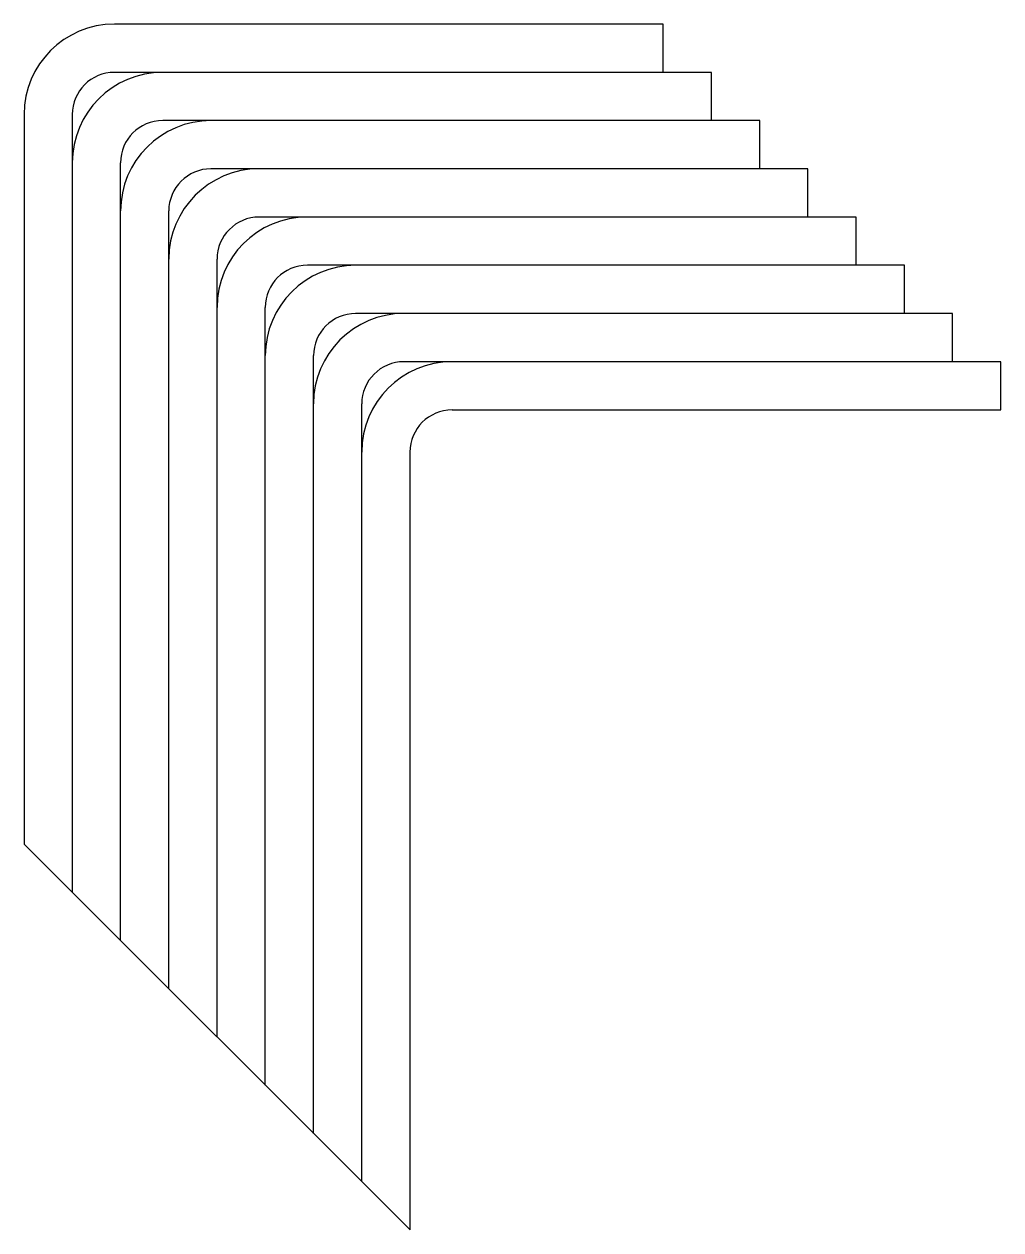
# Model space of a CAD drawing. Header units: millimetres. Extents: x -138 to 64, y -166 to 84.
import ezdxf

# ---------------------------------------------------------------- set-up
doc = ezdxf.new("R2010")
doc.units = ezdxf.units.MM

msp = doc.modelspace()

# ---------------------------------------------------------------- linework, layer by layer
at = {"color": 7, "linetype": 'Continuous', "lineweight": 25}
for p, q in [((-5.62, 84.13), (-119.39, 84.13)), ((-5.62, 74.13), (-5.62, 84.13)), ((4.38, 74.13), (-119.39, 74.13)), ((4.38, 64.13), (4.38, 74.13)), ((-138.12, 65.39), (-138.12, -85.87)), ((-128.12, -95.87), (-128.12, 65.39)), ((14.38, 64.13), (-109.39, 64.13)), ((14.38, 54.13), (14.38, 64.13)), ((-118.12, -105.87), (-118.12, 55.39)), ((24.38, 54.13), (-99.39, 54.13)), ((24.38, 44.13), (24.38, 54.13)), ((-108.12, -115.87), (-108.12, 45.39)), ((34.38, 44.13), (-89.39, 44.13)), ((34.38, 34.13), (34.38, 44.13)), ((-98.12, -125.87), (-98.12, 35.39)), ((44.38, 34.13), (-79.39, 34.13)), ((44.38, 24.13), (44.38, 34.13)), ((-88.12, -135.87), (-88.12, 25.39)), ((54.38, 24.13), (-69.39, 24.13)), ((54.38, 14.13), (54.38, 24.13)), ((-78.12, -145.87), (-78.12, 15.39)), ((64.38, 14.13), (-59.39, 14.13)), ((64.38, 4.13), (64.38, 14.13)), ((-68.12, -155.87), (-68.12, 5.39)), ((-49.39, 4.13), (64.38, 4.13)), ((-58.12, -165.87), (-58.12, -4.61)), ((-138.12, -85.87), (-58.12, -165.87))]:
    msp.add_line(p, q, dxfattribs=at)
for centre, radius in [((-119.39, 65.39), 18.74), ((-119.39, 65.39), 8.74), ((-109.39, 55.39), 18.74), ((-109.39, 55.39), 8.74), ((-99.39, 45.39), 18.74), ((-99.39, 45.39), 8.74), ((-89.39, 35.39), 18.74), ((-89.39, 35.39), 8.74), ((-79.39, 25.39), 18.74), ((-79.39, 25.39), 8.74), ((-69.39, 15.39), 18.74), ((-69.39, 15.39), 8.74), ((-59.39, 5.39), 18.74), ((-59.39, 5.39), 8.74), ((-49.39, -4.61), 18.74), ((-49.39, -4.61), 8.74)]:
    msp.add_arc(centre, radius, 90, 180, dxfattribs=at)

doc.saveas('drawing.dxf')
